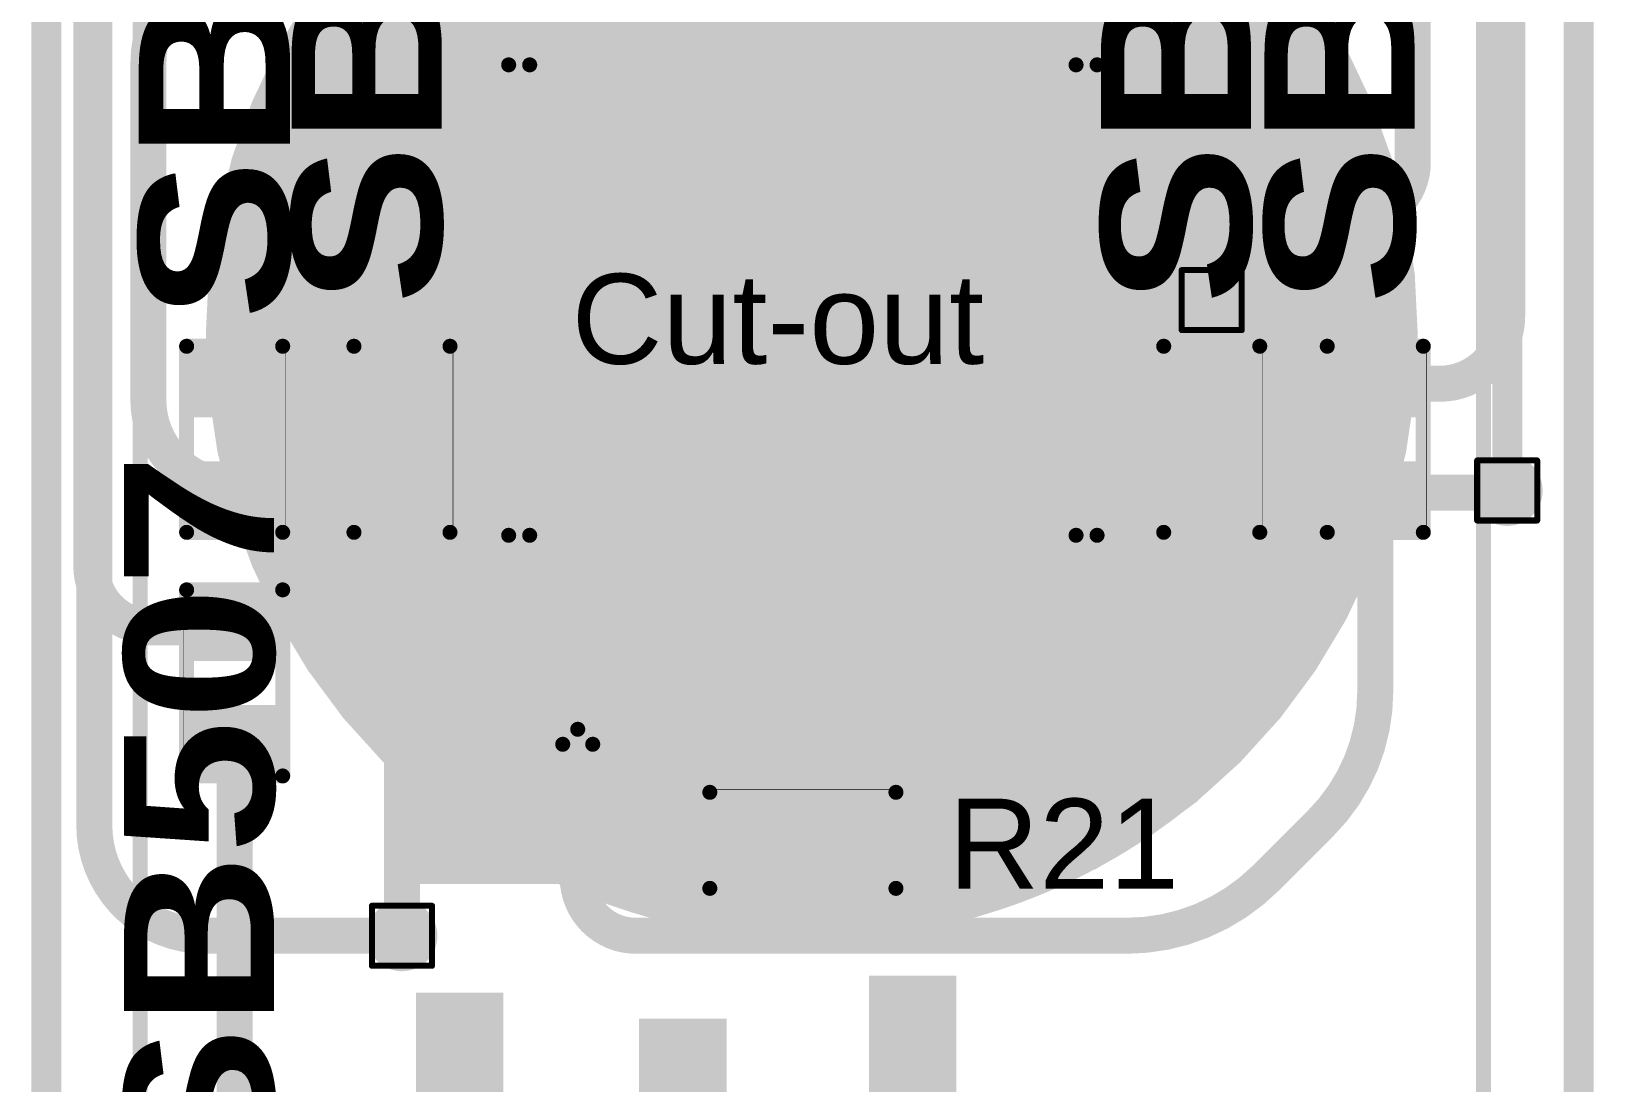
# Model space of a CAD drawing. Header units: inches. Extents: x -17 to 443, y -40 to 218.
# Drawn here: x 89.85 to 103.07, y -2.74 to 6.16 of the extents above; entities that cross this region are included whole.
import ezdxf

# ---------------------------------------------------------------- set-up
doc = ezdxf.new("R2010")
doc.units = ezdxf.units.IN
for name, color, linetype in [('Board Outline', 216, 'Continuous'), ('Bottom Layer', 5, 'Continuous'), ('Bottom Overlay', 54, 'Continuous'), ('Bottom Paste', 16, 'Continuous'), ('Bottom Solder', 6, 'Continuous'), ('Drill Drawing', 1, 'Continuous'), ('Fabrication', 76, 'Continuous'), ('Top Layer', 1, 'Continuous'), ('Top Overlay', 2, 'Continuous'), ('Top Paste', 8, 'Continuous'), ('Top Solder', 216, 'Continuous'), ('Via Holes', 16, 'Continuous')]:
    doc.layers.add(name, color=color, linetype=linetype)
doc.styles.add('Arial', font='', dxfattribs={"height": 0.2})
doc.styles.add('Arial Black_Bold', font='', dxfattribs={"height": 0.2})
doc.styles.get('Arial').set_extended_font_data('Arial')
doc.styles.get('Arial Black_Bold').set_extended_font_data('Arial Black', bold=True)

# ---------------------------------------------------------------- blocks, each defined once
blk = doc.blocks.new('S______B______0402_6')
at = {"layer": 'Top Layer'}
for points in [[(-0.6985, -0.3175), (-0.6985, 0.3174999999999999), (-0.2413000000000001, 0.3175), (-0.2412999999999999, -0.3174999999999999)], [(0.2413000000000001, -0.3175), (0.2412999999999999, 0.3174999999999999), (0.6985, 0.3175), (0.6985, -0.3174999999999999)]]:
    blk.add_hatch(color=1, dxfattribs=at).paths.add_polyline_path(points)
at = {"layer": 'Top Paste'}
for points in [[(-0.6985, -0.3175), (-0.6985, 0.3174999999999999), (-0.2413000000000001, 0.3175), (-0.2412999999999999, -0.3174999999999999)], [(0.2413000000000001, -0.3175), (0.2412999999999999, 0.3174999999999999), (0.6985, 0.3175), (0.6985, -0.3174999999999999)]]:
    blk.add_hatch(color=8, dxfattribs=at).paths.add_polyline_path(points)
at = {"layer": 'Top Solder'}
for points in [[(-0.75350116, -0.3725011600000001), (-0.75350116, 0.3725011599999999), (-0.18629884, 0.3725011600000001), (-0.1862988399999999, -0.3725011599999999)], [(0.18629884, -0.3725011600000001), (0.1862988399999999, 0.3725011599999999), (0.75350116, 0.3725011600000001), (0.75350116, -0.3725011599999999)]]:
    blk.add_hatch(color=216, dxfattribs=at).paths.add_polyline_path(points)
at = {"layer": 'Top Overlay'}
for points in [[(0.7874, 0.4064, 0.127, 0.127, 0), (-0.7874, 0.4064, 0.127, 0.127, 0)], [(-0.7874, -0.4064, 0.127, 0.127, 0), (-0.7874, 0.4064, 0.127, 0.127, 0)], [(0.7874, -0.4064, 0.127, 0.127, 0), (0.7874, 0.4064, 0.127, 0.127, 0)], [(0.7874, -0.4064, 0.127, 0.127, 0), (-0.7874, -0.4064, 0.127, 0.127, 0)], [(0.8128, -0.4318, 0.0032258, 0.0032258, 0), (-0.8128, -0.4318, 0.0032258, 0.0032258, 0)]]:
    blk.add_lwpolyline(points, format="xyseb", dxfattribs=at)
for points in [[(-0.8191499999999999, 0.4064, 0.0635, 0.0635, 1), (-0.7556499999999999, 0.4064, 0.0635, 0.0635, 1)], [(-0.8191499999999999, 0.4064, 0.0635, 0.0635, 1), (-0.7556499999999999, 0.4064, 0.0635, 0.0635, 1)], [(0.7556499999999999, 0.4064, 0.0635, 0.0635, 1), (0.8191499999999999, 0.4064, 0.0635, 0.0635, 1)], [(0.7556499999999999, 0.4064, 0.0635, 0.0635, 1), (0.8191499999999999, 0.4064, 0.0635, 0.0635, 1)], [(-0.8191499999999999, -0.4064, 0.0635, 0.0635, 1), (-0.7556499999999999, -0.4064, 0.0635, 0.0635, 1)], [(-0.8191499999999999, -0.4064, 0.0635, 0.0635, 1), (-0.7556499999999999, -0.4064, 0.0635, 0.0635, 1)], [(0.7556499999999999, -0.4064, 0.0635, 0.0635, 1), (0.8191499999999999, -0.4064, 0.0635, 0.0635, 1)], [(0.7556499999999999, -0.4064, 0.0635, 0.0635, 1), (0.8191499999999999, -0.4064, 0.0635, 0.0635, 1)], [(-0.81360518, -0.4318, 0.0016129, 0.0016129, 1), (-0.8119948199999999, -0.4318, 0.0016129, 0.0016129, 1)], [(0.8119948199999999, -0.4318, 0.0016129, 0.0016129, 1), (0.81360518, -0.4318, 0.0016129, 0.0016129, 1)]]:
    blk.add_lwpolyline(points, format="xyseb", close=True, dxfattribs=at)
blk = doc.blocks.new('SOIC_8_76')
at = {"layer": 'Top Layer'}
for points in [[(-1.92499996, 2.2049994), (-1.92499996, 1.6050006), (-3.474999399999999, 1.6050006), (-3.474999399999999, 2.2049994)], [(3.474999399999999, 2.2049994), (3.474999399999999, 1.6050006), (1.92499996, 1.6050006), (1.92499996, 2.2049994)], [(-1.92499996, 0.9349994), (-1.92499996, 0.3350006), (-3.474999399999999, 0.3350006), (-3.474999399999999, 0.9349994)], [(3.474999399999999, 0.9349994), (3.474999399999999, 0.3350006), (1.92499996, 0.3350006), (1.92499996, 0.9349994)], [(-1.92499996, -0.3350006), (-1.92499996, -0.9349994), (-3.474999399999999, -0.9349994), (-3.474999399999999, -0.3350006)], [(3.474999399999999, -0.3350006), (3.474999399999999, -0.9349994), (1.92499996, -0.9349994), (1.92499996, -0.3350006)], [(-1.92499996, -1.6050006), (-1.92499996, -2.2049994), (-3.474999399999999, -2.2049994), (-3.474999399999999, -1.6050006)], [(3.474999399999999, -1.6050006), (3.474999399999999, -2.2049994), (1.92499996, -2.2049994), (1.92499996, -1.6050006)]]:
    blk.add_hatch(color=1, dxfattribs=at).paths.add_polyline_path(points)
at = {"layer": 'Top Overlay'}
blk.add_hatch(color=2, dxfattribs=at).paths.add_polyline_path([(-1.8287111, 1.57479238), (-1.4985111, 1.57479238), (-1.4985111, 2.23519238), (-1.8287111, 2.23519238)])
at = {"layer": 'Top Paste'}
for points in [[(-1.92499996, 2.2049994), (-1.92499996, 1.6050006), (-3.474999399999999, 1.6050006), (-3.474999399999999, 2.2049994)], [(3.474999399999999, 2.2049994), (3.474999399999999, 1.6050006), (1.92499996, 1.6050006), (1.92499996, 2.2049994)], [(-1.92499996, 0.9349994), (-1.92499996, 0.3350006), (-3.474999399999999, 0.3350006), (-3.474999399999999, 0.9349994)], [(3.474999399999999, 0.9349994), (3.474999399999999, 0.3350006), (1.92499996, 0.3350006), (1.92499996, 0.9349994)], [(-1.92499996, -0.3350006), (-1.92499996, -0.9349994), (-3.474999399999999, -0.9349994), (-3.474999399999999, -0.3350006)], [(3.474999399999999, -0.3350006), (3.474999399999999, -0.9349994), (1.92499996, -0.9349994), (1.92499996, -0.3350006)], [(-1.92499996, -1.6050006), (-1.92499996, -2.2049994), (-3.474999399999999, -2.2049994), (-3.474999399999999, -1.6050006)], [(3.474999399999999, -1.6050006), (3.474999399999999, -2.2049994), (1.92499996, -2.2049994), (1.92499996, -1.6050006)]]:
    blk.add_hatch(color=8, dxfattribs=at).paths.add_polyline_path(points)
at = {"layer": 'Top Solder'}
for points in [[(-1.82339996, 2.3065994), (-1.82339996, 1.5034006), (-3.5765994, 1.5034006), (-3.5765994, 2.3065994)], [(3.5765994, 2.3065994), (3.5765994, 1.5034006), (1.82339996, 1.5034006), (1.82339996, 2.3065994)], [(-1.82339996, 1.0365994), (-1.82339996, 0.2334006000000001), (-3.5765994, 0.2334005999999999), (-3.5765994, 1.0365994)], [(3.5765994, 1.0365994), (3.5765994, 0.2334006000000001), (1.82339996, 0.2334005999999999), (1.82339996, 1.0365994)], [(-1.82339996, -0.2334005999999999), (-1.82339996, -1.0365994), (-3.5765994, -1.0365994), (-3.5765994, -0.2334006000000001)], [(3.5765994, -0.2334005999999999), (3.5765994, -1.0365994), (1.82339996, -1.0365994), (1.82339996, -0.2334006000000001)], [(-1.82339996, -1.5034006), (-1.82339996, -2.3065994), (-3.5765994, -2.3065994), (-3.5765994, -1.5034006)], [(3.5765994, -1.5034006), (3.5765994, -2.3065994), (1.82339996, -2.3065994), (1.82339996, -1.5034006)]]:
    blk.add_hatch(color=216, dxfattribs=at).paths.add_polyline_path(points)
at = {"layer": 'Top Overlay'}
for points in [[(-1.990598, 2.4892, 0.127, 0.127, 0), (1.990598, 2.4892, 0.127, 0.127, 0)], [(-1.990598, 2.4892, 0.127, 0.127, 0), (-1.990598, 2.3114, 0.127, 0.127, 0)], [(1.990598, 2.4892, 0.127, 0.127, 0), (1.990598, 2.3114, 0.127, 0.127, 0)], [(-3.759199999999999, 2.03199746, 0.127, 0.127, 0), (-3.759199999999999, 1.778, 0.127, 0.127, 0)], [(-3.759199999999999, 2.03199746, 0.127, 0.127, 0), (-3.6322, 1.905, 0.127, 0.127, 0)], [(-3.6322, 1.905, 0.127, 0.127, 0), (-3.759199999999999, 1.778, 0.127, 0.127, 0)], [(-1.990598, -2.3114, 0.127, 0.127, 0), (-1.990598, -2.4892, 0.127, 0.127, 0)], [(1.990598, -2.3114, 0.127, 0.127, 0), (1.990598, -2.4892, 0.127, 0.127, 0)], [(-1.990598, -2.4892, 0.127, 0.127, 0), (1.990598, -2.4892, 0.127, 0.127, 0)]]:
    blk.add_lwpolyline(points, format="xyseb", dxfattribs=at)
for points in [[(-2.022348, 2.4892, 0.0635, 0.0635, 1), (-1.958848, 2.4892, 0.0635, 0.0635, 1)], [(-2.022348, 2.4892, 0.0635, 0.0635, 1), (-1.958848, 2.4892, 0.0635, 0.0635, 1)], [(1.958848, 2.4892, 0.0635, 0.0635, 1), (2.022348, 2.4892, 0.0635, 0.0635, 1)], [(1.958848, 2.4892, 0.0635, 0.0635, 1), (2.022348, 2.4892, 0.0635, 0.0635, 1)], [(-2.022348, 2.3114, 0.0635, 0.0635, 1), (-1.958848, 2.3114, 0.0635, 0.0635, 1)], [(1.958848, 2.3114, 0.0635, 0.0635, 1), (2.022348, 2.3114, 0.0635, 0.0635, 1)], [(-3.79095, 2.03199746, 0.0635, 0.0635, 1), (-3.72745, 2.03199746, 0.0635, 0.0635, 1)], [(-3.79095, 2.03199746, 0.0635, 0.0635, 1), (-3.72745, 2.03199746, 0.0635, 0.0635, 1)], [(-3.663949999999999, 1.905, 0.0635, 0.0635, 1), (-3.600449999999999, 1.905, 0.0635, 0.0635, 1)], [(-3.663949999999999, 1.905, 0.0635, 0.0635, 1), (-3.600449999999999, 1.905, 0.0635, 0.0635, 1)], [(-3.79095, 1.778, 0.0635, 0.0635, 1), (-3.72745, 1.778, 0.0635, 0.0635, 1)], [(-3.79095, 1.778, 0.0635, 0.0635, 1), (-3.72745, 1.778, 0.0635, 0.0635, 1)], [(-2.022348, -2.3114, 0.0635, 0.0635, 1), (-1.958848, -2.3114, 0.0635, 0.0635, 1)], [(1.958848, -2.3114, 0.0635, 0.0635, 1), (2.022348, -2.3114, 0.0635, 0.0635, 1)], [(-2.022348, -2.4892, 0.0635, 0.0635, 1), (-1.958848, -2.4892, 0.0635, 0.0635, 1)], [(-2.022348, -2.4892, 0.0635, 0.0635, 1), (-1.958848, -2.4892, 0.0635, 0.0635, 1)], [(1.958848, -2.4892, 0.0635, 0.0635, 1), (2.022348, -2.4892, 0.0635, 0.0635, 1)], [(1.958848, -2.4892, 0.0635, 0.0635, 1), (2.022348, -2.4892, 0.0635, 0.0635, 1)]]:
    blk.add_lwpolyline(points, format="xyseb", close=True, dxfattribs=at)
blk = doc.blocks.new('S______B______0402_110')
at = {"layer": 'Top Layer'}
for points in [[(-0.6985, -0.3175), (-0.6985, 0.3175), (-0.2412999999999999, 0.3175), (-0.2413, -0.3175)], [(0.2412999999999999, -0.3175), (0.2413, 0.3175), (0.6985, 0.3175), (0.6985, -0.3175)]]:
    blk.add_hatch(color=1, dxfattribs=at).paths.add_polyline_path(points)
at = {"layer": 'Top Paste'}
for points in [[(-0.6985, -0.3175), (-0.6985, 0.3175), (-0.2412999999999999, 0.3175), (-0.2413, -0.3175)], [(0.2412999999999999, -0.3175), (0.2413, 0.3175), (0.6985, 0.3175), (0.6985, -0.3175)]]:
    blk.add_hatch(color=8, dxfattribs=at).paths.add_polyline_path(points)
at = {"layer": 'Top Solder'}
for points in [[(-0.75350116, -0.37250116), (-0.75350116, 0.37250116), (-0.1862988399999999, 0.37250116), (-0.18629884, -0.37250116)], [(0.1862988399999999, -0.37250116), (0.18629884, 0.37250116), (0.75350116, 0.37250116), (0.75350116, -0.37250116)]]:
    blk.add_hatch(color=216, dxfattribs=at).paths.add_polyline_path(points)
at = {"layer": 'Top Overlay'}
for points in [[(-0.7874, 0.4064, 0.127, 0.127, 0), (0.7874, 0.4064, 0.127, 0.127, 0)], [(-0.7874, 0.4064, 0.127, 0.127, 0), (-0.7874, -0.4064, 0.127, 0.127, 0)], [(0.7874, 0.4064, 0.127, 0.127, 0), (0.7874, -0.4064, 0.127, 0.127, 0)], [(-0.7874, -0.4064, 0.127, 0.127, 0), (0.7874, -0.4064, 0.127, 0.127, 0)], [(-0.8128, -0.4318, 0.0032258, 0.0032258, 0), (0.8128, -0.4318, 0.0032258, 0.0032258, 0)]]:
    blk.add_lwpolyline(points, format="xyseb", dxfattribs=at)
for points in [[(-0.8191499999999999, 0.4064, 0.0635, 0.0635, 1), (-0.7556499999999999, 0.4064, 0.0635, 0.0635, 1)], [(-0.8191499999999999, 0.4064, 0.0635, 0.0635, 1), (-0.7556499999999999, 0.4064, 0.0635, 0.0635, 1)], [(0.7556499999999999, 0.4064, 0.0635, 0.0635, 1), (0.8191499999999999, 0.4064, 0.0635, 0.0635, 1)], [(0.7556499999999999, 0.4064, 0.0635, 0.0635, 1), (0.8191499999999999, 0.4064, 0.0635, 0.0635, 1)], [(-0.8191499999999999, -0.4064, 0.0635, 0.0635, 1), (-0.7556499999999999, -0.4064, 0.0635, 0.0635, 1)], [(-0.8191499999999999, -0.4064, 0.0635, 0.0635, 1), (-0.7556499999999999, -0.4064, 0.0635, 0.0635, 1)], [(0.7556499999999999, -0.4064, 0.0635, 0.0635, 1), (0.8191499999999999, -0.4064, 0.0635, 0.0635, 1)], [(0.7556499999999999, -0.4064, 0.0635, 0.0635, 1), (0.8191499999999999, -0.4064, 0.0635, 0.0635, 1)], [(-0.81360518, -0.4318, 0.0016129, 0.0016129, 1), (-0.8119948199999999, -0.4318, 0.0016129, 0.0016129, 1)], [(0.8119948199999999, -0.4318, 0.0016129, 0.0016129, 1), (0.81360518, -0.4318, 0.0016129, 0.0016129, 1)]]:
    blk.add_lwpolyline(points, format="xyseb", close=True, dxfattribs=at)
blk = doc.blocks.new('S______B______0402_111')
at = {"layer": 'Top Layer'}
for points in [[(-0.6985, -0.3175), (-0.6985, 0.3175), (-0.2412999999999999, 0.3175), (-0.2413, -0.3175)], [(0.2412999999999999, -0.3175), (0.2413, 0.3175), (0.6985, 0.3175), (0.6985, -0.3175)]]:
    blk.add_hatch(color=1, dxfattribs=at).paths.add_polyline_path(points)
at = {"layer": 'Top Paste'}
for points in [[(-0.6985, -0.3175), (-0.6985, 0.3175), (-0.2412999999999999, 0.3175), (-0.2413, -0.3175)], [(0.2412999999999999, -0.3175), (0.2413, 0.3175), (0.6985, 0.3175), (0.6985, -0.3175)]]:
    blk.add_hatch(color=8, dxfattribs=at).paths.add_polyline_path(points)
at = {"layer": 'Top Solder'}
for points in [[(-0.75350116, -0.37250116), (-0.75350116, 0.37250116), (-0.1862988399999999, 0.37250116), (-0.18629884, -0.37250116)], [(0.1862988399999999, -0.37250116), (0.18629884, 0.37250116), (0.75350116, 0.37250116), (0.75350116, -0.37250116)]]:
    blk.add_hatch(color=216, dxfattribs=at).paths.add_polyline_path(points)
at = {"layer": 'Top Overlay'}
for points in [[(-0.7874, 0.4064, 0.127, 0.127, 0), (0.7874, 0.4064, 0.127, 0.127, 0)], [(-0.7874, 0.4064, 0.127, 0.127, 0), (-0.7874, -0.4064, 0.127, 0.127, 0)], [(0.7874, 0.4064, 0.127, 0.127, 0), (0.7874, -0.4064, 0.127, 0.127, 0)], [(-0.7874, -0.4064, 0.127, 0.127, 0), (0.7874, -0.4064, 0.127, 0.127, 0)], [(-0.8128, -0.4318, 0.0032258, 0.0032258, 0), (0.8128, -0.4318, 0.0032258, 0.0032258, 0)]]:
    blk.add_lwpolyline(points, format="xyseb", dxfattribs=at)
for points in [[(-0.8191499999999999, 0.4064, 0.0635, 0.0635, 1), (-0.7556499999999999, 0.4064, 0.0635, 0.0635, 1)], [(-0.8191499999999999, 0.4064, 0.0635, 0.0635, 1), (-0.7556499999999999, 0.4064, 0.0635, 0.0635, 1)], [(0.7556499999999999, 0.4064, 0.0635, 0.0635, 1), (0.8191499999999999, 0.4064, 0.0635, 0.0635, 1)], [(0.7556499999999999, 0.4064, 0.0635, 0.0635, 1), (0.8191499999999999, 0.4064, 0.0635, 0.0635, 1)], [(-0.8191499999999999, -0.4064, 0.0635, 0.0635, 1), (-0.7556499999999999, -0.4064, 0.0635, 0.0635, 1)], [(-0.8191499999999999, -0.4064, 0.0635, 0.0635, 1), (-0.7556499999999999, -0.4064, 0.0635, 0.0635, 1)], [(0.7556499999999999, -0.4064, 0.0635, 0.0635, 1), (0.8191499999999999, -0.4064, 0.0635, 0.0635, 1)], [(0.7556499999999999, -0.4064, 0.0635, 0.0635, 1), (0.8191499999999999, -0.4064, 0.0635, 0.0635, 1)], [(-0.81360518, -0.4318, 0.0016129, 0.0016129, 1), (-0.8119948199999999, -0.4318, 0.0016129, 0.0016129, 1)], [(0.8119948199999999, -0.4318, 0.0016129, 0.0016129, 1), (0.81360518, -0.4318, 0.0016129, 0.0016129, 1)]]:
    blk.add_lwpolyline(points, format="xyseb", close=True, dxfattribs=at)
blk = doc.blocks.new('S______B______0402_114')
at = {"layer": 'Top Layer'}
for points in [[(-0.6985, -0.3175), (-0.6985, 0.3175), (-0.2412999999999999, 0.3175), (-0.2413, -0.3175)], [(0.2412999999999999, -0.3175), (0.2413, 0.3175), (0.6985, 0.3175), (0.6985, -0.3175)]]:
    blk.add_hatch(color=1, dxfattribs=at).paths.add_polyline_path(points)
at = {"layer": 'Top Paste'}
for points in [[(-0.6985, -0.3175), (-0.6985, 0.3175), (-0.2412999999999999, 0.3175), (-0.2413, -0.3175)], [(0.2412999999999999, -0.3175), (0.2413, 0.3175), (0.6985, 0.3175), (0.6985, -0.3175)]]:
    blk.add_hatch(color=8, dxfattribs=at).paths.add_polyline_path(points)
at = {"layer": 'Top Solder'}
for points in [[(-0.75350116, -0.37250116), (-0.75350116, 0.37250116), (-0.1862988399999999, 0.37250116), (-0.18629884, -0.37250116)], [(0.1862988399999999, -0.37250116), (0.18629884, 0.37250116), (0.75350116, 0.37250116), (0.75350116, -0.37250116)]]:
    blk.add_hatch(color=216, dxfattribs=at).paths.add_polyline_path(points)
at = {"layer": 'Top Overlay'}
for points in [[(-0.7874, 0.4064, 0.127, 0.127, 0), (0.7874, 0.4064, 0.127, 0.127, 0)], [(-0.7874, 0.4064, 0.127, 0.127, 0), (-0.7874, -0.4064, 0.127, 0.127, 0)], [(0.7874, 0.4064, 0.127, 0.127, 0), (0.7874, -0.4064, 0.127, 0.127, 0)], [(-0.7874, -0.4064, 0.127, 0.127, 0), (0.7874, -0.4064, 0.127, 0.127, 0)], [(-0.8128, -0.4318, 0.0032258, 0.0032258, 0), (0.8128, -0.4318, 0.0032258, 0.0032258, 0)]]:
    blk.add_lwpolyline(points, format="xyseb", dxfattribs=at)
for points in [[(-0.8191499999999999, 0.4064, 0.0635, 0.0635, 1), (-0.7556499999999999, 0.4064, 0.0635, 0.0635, 1)], [(-0.8191499999999999, 0.4064, 0.0635, 0.0635, 1), (-0.7556499999999999, 0.4064, 0.0635, 0.0635, 1)], [(0.7556499999999999, 0.4064, 0.0635, 0.0635, 1), (0.8191499999999999, 0.4064, 0.0635, 0.0635, 1)], [(0.7556499999999999, 0.4064, 0.0635, 0.0635, 1), (0.8191499999999999, 0.4064, 0.0635, 0.0635, 1)], [(-0.8191499999999999, -0.4064, 0.0635, 0.0635, 1), (-0.7556499999999999, -0.4064, 0.0635, 0.0635, 1)], [(-0.8191499999999999, -0.4064, 0.0635, 0.0635, 1), (-0.7556499999999999, -0.4064, 0.0635, 0.0635, 1)], [(0.7556499999999999, -0.4064, 0.0635, 0.0635, 1), (0.8191499999999999, -0.4064, 0.0635, 0.0635, 1)], [(0.7556499999999999, -0.4064, 0.0635, 0.0635, 1), (0.8191499999999999, -0.4064, 0.0635, 0.0635, 1)], [(-0.81360518, -0.4318, 0.0016129, 0.0016129, 1), (-0.8119948199999999, -0.4318, 0.0016129, 0.0016129, 1)], [(0.8119948199999999, -0.4318, 0.0016129, 0.0016129, 1), (0.81360518, -0.4318, 0.0016129, 0.0016129, 1)]]:
    blk.add_lwpolyline(points, format="xyseb", close=True, dxfattribs=at)
blk = doc.blocks.new('S______B______0402_115')
at = {"layer": 'Top Layer'}
for points in [[(-0.6985, -0.3175), (-0.6985, 0.3175), (-0.2412999999999999, 0.3175), (-0.2413, -0.3175)], [(0.2412999999999999, -0.3175), (0.2413, 0.3175), (0.6985, 0.3175), (0.6985, -0.3175)]]:
    blk.add_hatch(color=1, dxfattribs=at).paths.add_polyline_path(points)
at = {"layer": 'Top Paste'}
for points in [[(-0.6985, -0.3175), (-0.6985, 0.3175), (-0.2412999999999999, 0.3175), (-0.2413, -0.3175)], [(0.2412999999999999, -0.3175), (0.2413, 0.3175), (0.6985, 0.3175), (0.6985, -0.3175)]]:
    blk.add_hatch(color=8, dxfattribs=at).paths.add_polyline_path(points)
at = {"layer": 'Top Solder'}
for points in [[(-0.75350116, -0.37250116), (-0.75350116, 0.37250116), (-0.1862988399999999, 0.37250116), (-0.18629884, -0.37250116)], [(0.1862988399999999, -0.37250116), (0.18629884, 0.37250116), (0.75350116, 0.37250116), (0.75350116, -0.37250116)]]:
    blk.add_hatch(color=216, dxfattribs=at).paths.add_polyline_path(points)
at = {"layer": 'Top Overlay'}
for points in [[(-0.7874, 0.4064, 0.127, 0.127, 0), (0.7874, 0.4064, 0.127, 0.127, 0)], [(-0.7874, 0.4064, 0.127, 0.127, 0), (-0.7874, -0.4064, 0.127, 0.127, 0)], [(0.7874, 0.4064, 0.127, 0.127, 0), (0.7874, -0.4064, 0.127, 0.127, 0)], [(-0.7874, -0.4064, 0.127, 0.127, 0), (0.7874, -0.4064, 0.127, 0.127, 0)], [(-0.8128, -0.4318, 0.0032258, 0.0032258, 0), (0.8128, -0.4318, 0.0032258, 0.0032258, 0)]]:
    blk.add_lwpolyline(points, format="xyseb", dxfattribs=at)
for points in [[(-0.8191499999999999, 0.4064, 0.0635, 0.0635, 1), (-0.7556499999999999, 0.4064, 0.0635, 0.0635, 1)], [(-0.8191499999999999, 0.4064, 0.0635, 0.0635, 1), (-0.7556499999999999, 0.4064, 0.0635, 0.0635, 1)], [(0.7556499999999999, 0.4064, 0.0635, 0.0635, 1), (0.8191499999999999, 0.4064, 0.0635, 0.0635, 1)], [(0.7556499999999999, 0.4064, 0.0635, 0.0635, 1), (0.8191499999999999, 0.4064, 0.0635, 0.0635, 1)], [(-0.8191499999999999, -0.4064, 0.0635, 0.0635, 1), (-0.7556499999999999, -0.4064, 0.0635, 0.0635, 1)], [(-0.8191499999999999, -0.4064, 0.0635, 0.0635, 1), (-0.7556499999999999, -0.4064, 0.0635, 0.0635, 1)], [(0.7556499999999999, -0.4064, 0.0635, 0.0635, 1), (0.8191499999999999, -0.4064, 0.0635, 0.0635, 1)], [(0.7556499999999999, -0.4064, 0.0635, 0.0635, 1), (0.8191499999999999, -0.4064, 0.0635, 0.0635, 1)], [(-0.81360518, -0.4318, 0.0016129, 0.0016129, 1), (-0.8119948199999999, -0.4318, 0.0016129, 0.0016129, 1)], [(0.8119948199999999, -0.4318, 0.0016129, 0.0016129, 1), (0.81360518, -0.4318, 0.0016129, 0.0016129, 1)]]:
    blk.add_lwpolyline(points, format="xyseb", close=True, dxfattribs=at)
at = {"layer": 'Top Overlay', "style": 'Arial Black_Bold'}
blk.add_text('SB501', height=1.27, dxfattribs=at).set_placement((1.01176074, -0.45847254))
blk = doc.blocks.new('R___0402_175')
at = {"layer": 'Top Layer'}
for points in [[(-0.6985, -0.3175), (-0.6985, 0.3175), (-0.2412999999999999, 0.3175), (-0.2413, -0.3175)], [(0.24130254, -0.3175), (0.24130254, 0.3175), (0.6985025399999999, 0.3175), (0.6985025399999999, -0.3175)]]:
    blk.add_hatch(color=1, dxfattribs=at).paths.add_polyline_path(points)
at = {"layer": 'Top Paste'}
for points in [[(-0.6985, -0.3175), (-0.6985, 0.3175), (-0.2412999999999999, 0.3175), (-0.2413, -0.3175)], [(0.24130254, -0.3175), (0.24130254, 0.3175), (0.6985025399999999, 0.3175), (0.6985025399999999, -0.3175)]]:
    blk.add_hatch(color=8, dxfattribs=at).paths.add_polyline_path(points)
at = {"layer": 'Top Solder'}
for points in [[(-0.75350116, -0.37250116), (-0.75350116, 0.37250116), (-0.1862988399999999, 0.37250116), (-0.18629884, -0.37250116)], [(0.18630138, -0.37250116), (0.18630138, 0.37250116), (0.7535037, 0.37250116), (0.7535037, -0.37250116)]]:
    blk.add_hatch(color=216, dxfattribs=at).paths.add_polyline_path(points)
at = {"layer": 'Top Overlay'}
for points in [[(-0.7874, 0.4064, 0.127, 0.127, 0), (-0.7874, -0.4064, 0.127, 0.127, 0)], [(0.7874, 0.4064, 0.127, 0.127, 0), (-0.7874, 0.4064, 0.127, 0.127, 0)], [(0.7874, 0.4064, 0.127, 0.127, 0), (0.7874, -0.4064, 0.127, 0.127, 0)], [(0.7874, -0.4064, 0.127, 0.127, 0), (-0.7874, -0.4064, 0.127, 0.127, 0)], [(0.8128, -0.4318, 0.0032258, 0.0032258, 0), (-0.8127974599999999, -0.4318, 0.0032258, 0.0032258, 0)]]:
    blk.add_lwpolyline(points, format="xyseb", dxfattribs=at)
for points in [[(-0.8191499999999999, 0.4064, 0.0635, 0.0635, 1), (-0.7556499999999999, 0.4064, 0.0635, 0.0635, 1)], [(-0.8191499999999999, 0.4064, 0.0635, 0.0635, 1), (-0.7556499999999999, 0.4064, 0.0635, 0.0635, 1)], [(0.7556499999999999, 0.4064, 0.0635, 0.0635, 1), (0.8191499999999999, 0.4064, 0.0635, 0.0635, 1)], [(0.7556499999999999, 0.4064, 0.0635, 0.0635, 1), (0.8191499999999999, 0.4064, 0.0635, 0.0635, 1)], [(-0.8191499999999999, -0.4064, 0.0635, 0.0635, 1), (-0.7556499999999999, -0.4064, 0.0635, 0.0635, 1)], [(-0.8191499999999999, -0.4064, 0.0635, 0.0635, 1), (-0.7556499999999999, -0.4064, 0.0635, 0.0635, 1)], [(0.7556499999999999, -0.4064, 0.0635, 0.0635, 1), (0.8191499999999999, -0.4064, 0.0635, 0.0635, 1)], [(0.7556499999999999, -0.4064, 0.0635, 0.0635, 1), (0.8191499999999999, -0.4064, 0.0635, 0.0635, 1)], [(-0.8136026399999999, -0.4318, 0.0016129, 0.0016129, 1), (-0.81199228, -0.4318, 0.0016129, 0.0016129, 1)], [(0.8119948199999999, -0.4318, 0.0016129, 0.0016129, 1), (0.81360518, -0.4318, 0.0016129, 0.0016129, 1)]]:
    blk.add_lwpolyline(points, format="xyseb", close=True, dxfattribs=at)
blk = doc.blocks.new('EMG_ELECTRODE_4_____B_211')
at = {"layer": 'Bottom Layer'}
h = blk.add_hatch(color=5, dxfattribs=at)
edge = h.paths.add_edge_path()
edge.add_arc((0, 0), 5.00000016, 0, 360)
at = {"layer": 'Bottom Paste'}
h = blk.add_hatch(color=16, dxfattribs=at)
edge = h.paths.add_edge_path()
edge.add_arc((0, 0), 5.00000016, 0, 360)
at = {"layer": 'Bottom Solder'}
h = blk.add_hatch(color=6, dxfattribs=at)
edge = h.paths.add_edge_path()
edge.add_arc((0, 0), 5.10160016, 0, 360)
at = {"layer": 'Bottom Overlay'}
for points in [[(-5.68329826, -21.00415662, 0.127, 0.127, 0), (-5.683290639999999, 20.95281306, 0.127, 0.127, 0)], [(5.68317126, -21.00415662, 0.127, 0.127, 0), (5.68317888, 20.95289688, 0.127, 0.127, 0)]]:
    blk.add_lwpolyline(points, format="xyseb", dxfattribs=at)

msp = doc.modelspace()

# ---------------------------------------------------------------- hatches: boundary and pattern name
at = {"layer": 'Bottom Layer'}
h = msp.add_hatch(color=5, dxfattribs=at)
edge = h.paths.add_edge_path()
edge.add_arc((99.83417422, 3.88750302), 0.2999994, 0, 360)
h = msp.add_hatch(color=5, dxfattribs=at)
edge = h.paths.add_edge_path()
edge.add_arc((102.33400666, 2.27617274), 0.2999994, 0, 360)
h = msp.add_hatch(color=5, dxfattribs=at)
edge = h.paths.add_edge_path()
edge.add_arc((92.98271471999999, -1.4922119), 0.2999994, 0, 360)
at = {"layer": 'Top Layer'}
h = msp.add_hatch(color=1, dxfattribs=at)
edge = h.paths.add_edge_path()
edge.add_arc((99.83417422, 3.88750302), 0.2999994, 0, 360)
h = msp.add_hatch(color=1, dxfattribs=at)
edge = h.paths.add_edge_path()
edge.add_arc((102.33400666, 2.27617274), 0.2999994, 0, 360)
for points in [[(96.06306923999999, 1.96250052), (95.43972276, 1.96250052), (95.43972276, 0.41250108), (96.06306923999999, 0.41250108)], [(96.68636745999999, 0.41249854), (97.30971394, 0.41249854), (97.30971394, 1.96249798), (96.68636745999999, 1.96249798)]]:
    msp.add_hatch(color=1, dxfattribs=at).paths.add_polyline_path(points)
h = msp.add_hatch(color=1, dxfattribs=at)
edge = h.paths.add_edge_path()
edge.add_arc((92.98271471999999, -1.4922119), 0.2999994, 0, 360)
at = {"layer": 'Via Holes'}
h = msp.add_hatch(color=7, dxfattribs=at)
edge = h.paths.add_edge_path()
edge.add_arc((99.83417422, 3.88750302), 0.1499997, 0, 360)
h = msp.add_hatch(color=7, dxfattribs=at)
edge = h.paths.add_edge_path()
edge.add_arc((102.33400666, 2.27617274), 0.1499997, 0, 360)
h = msp.add_hatch(color=7, dxfattribs=at)
edge = h.paths.add_edge_path()
edge.add_arc((92.98271471999999, -1.4922119), 0.1499997, 0, 360)

# ---------------------------------------------------------------- linework, layer by layer
at = {"layer": 'Board Outline'}
for points in [[(89.97288838, -17.37729316, 0.127, 0.127, 0), (89.9732008, 24.50403532, 0.127, 0.127, 0)], [(102.93937502, 24.50407596, 0.127, 0.127, 0), (102.9394436, -17.37729316, 0.127, 0.127, 0)]]:
    msp.add_lwpolyline(points, format="xyseb", dxfattribs=at)
at = {"layer": 'Bottom Layer'}
for points in [[(102.33400666, 2.27617274, 0.254, 0.254, 0), (102.33400666, 7.61056898, 0.254, 0.254, 0)], [(90.37943316, 3.32505812, 0.3048, 0.3048, 0), (90.37944078, 7.47141254, 0.3048, 0.3048, 0)], [(90.37943316, -0.55728108, 0.3048, 0.3048, 0), (90.37943316, 3.32505812, 0.3048, 0.3048, 0)], [(91.31436398, -1.4922119, 0.3048, 0.3048, -0.4142135623730951), (90.37943316, -0.55728108, 0.3048, 0.3048, 0)], [(91.31436398, -1.4922119, 0.3048, 0.3048, 0), (92.98271471999999, -1.4922119, 0.3048, 0.3048, 0)]]:
    msp.add_lwpolyline(points, format="xyseb", dxfattribs=at)
for points in [[(90.30323315999999, 3.32505812, 0.1524, 0.1524, 1), (90.45563315999999, 3.32505812, 0.1524, 0.1524, 1)], [(90.30323315999999, 3.32505812, 0.1524, 0.1524, 1), (90.45563315999999, 3.32505812, 0.1524, 0.1524, 1)], [(102.27050666, 2.27617274, 0.127, 0.127, 1), (102.39750666, 2.27617274, 0.127, 0.127, 1)], [(90.30323315999999, -0.55728108, 0.1524, 0.1524, 1), (90.45563315999999, -0.55728108, 0.1524, 0.1524, 1)], [(90.30323315999999, -0.55728108, 0.1524, 0.1524, 1), (90.45563315999999, -0.55728108, 0.1524, 0.1524, 1)], [(91.23816398, -1.4922119, 0.1524, 0.1524, 1), (91.39056398, -1.4922119, 0.1524, 0.1524, 1)], [(91.23816398, -1.4922119, 0.1524, 0.1524, 1), (91.39056398, -1.4922119, 0.1524, 0.1524, 1)], [(92.90651471999999, -1.4922119, 0.1524, 0.1524, 1), (93.05891472, -1.4922119, 0.1524, 0.1524, 1)]]:
    msp.add_lwpolyline(points, format="xyseb", close=True, dxfattribs=at)
at = {"layer": 'Drill Drawing'}
for points in [[(99.58017421999999, 4.14150302, 0.0508, 0.0508, 0), (100.08817422, 4.14150302, 0.0508, 0.0508, 0)], [(99.58017421999999, 3.63350302, 0.0508, 0.0508, 0), (99.58017421999999, 4.14150302, 0.0508, 0.0508, 0)], [(100.08817422, 3.63350302, 0.0508, 0.0508, 0), (100.08817422, 4.14150302, 0.0508, 0.0508, 0)], [(99.58017421999999, 3.63350302, 0.0508, 0.0508, 0), (100.08817422, 3.63350302, 0.0508, 0.0508, 0)], [(102.08000666, 2.53017274, 0.0508, 0.0508, 0), (102.58800666, 2.53017274, 0.0508, 0.0508, 0)], [(102.08000666, 2.02217274, 0.0508, 0.0508, 0), (102.08000666, 2.53017274, 0.0508, 0.0508, 0)], [(102.58800666, 2.02217274, 0.0508, 0.0508, 0), (102.58800666, 2.53017274, 0.0508, 0.0508, 0)], [(102.08000666, 2.02217274, 0.0508, 0.0508, 0), (102.58800666, 2.02217274, 0.0508, 0.0508, 0)], [(92.72871471999999, -1.2382119, 0.0508, 0.0508, 0), (93.23671472, -1.2382119, 0.0508, 0.0508, 0)], [(92.72871471999999, -1.7462119, 0.0508, 0.0508, 0), (92.72871471999999, -1.2382119, 0.0508, 0.0508, 0)], [(93.23671472, -1.7462119, 0.0508, 0.0508, 0), (93.23671472, -1.2382119, 0.0508, 0.0508, 0)], [(92.72871471999999, -1.7462119, 0.0508, 0.0508, 0), (93.23671472, -1.7462119, 0.0508, 0.0508, 0)]]:
    msp.add_lwpolyline(points, format="xyseb", dxfattribs=at)
for points in [[(99.56747422, 4.14150302, 0.0254, 0.0254, 1), (99.59287422, 4.14150302, 0.0254, 0.0254, 1)], [(99.56747422, 4.14150302, 0.0254, 0.0254, 1), (99.59287422, 4.14150302, 0.0254, 0.0254, 1)], [(100.07547422, 4.14150302, 0.0254, 0.0254, 1), (100.10087422, 4.14150302, 0.0254, 0.0254, 1)], [(100.07547422, 4.14150302, 0.0254, 0.0254, 1), (100.10087422, 4.14150302, 0.0254, 0.0254, 1)], [(99.56747422, 3.63350302, 0.0254, 0.0254, 1), (99.59287422, 3.63350302, 0.0254, 0.0254, 1)], [(99.56747422, 3.63350302, 0.0254, 0.0254, 1), (99.59287422, 3.63350302, 0.0254, 0.0254, 1)], [(100.07547422, 3.63350302, 0.0254, 0.0254, 1), (100.10087422, 3.63350302, 0.0254, 0.0254, 1)], [(100.07547422, 3.63350302, 0.0254, 0.0254, 1), (100.10087422, 3.63350302, 0.0254, 0.0254, 1)], [(102.06730666, 2.53017274, 0.0254, 0.0254, 1), (102.09270666, 2.53017274, 0.0254, 0.0254, 1)], [(102.06730666, 2.53017274, 0.0254, 0.0254, 1), (102.09270666, 2.53017274, 0.0254, 0.0254, 1)], [(102.57530666, 2.53017274, 0.0254, 0.0254, 1), (102.60070666, 2.53017274, 0.0254, 0.0254, 1)], [(102.57530666, 2.53017274, 0.0254, 0.0254, 1), (102.60070666, 2.53017274, 0.0254, 0.0254, 1)], [(102.06730666, 2.02217274, 0.0254, 0.0254, 1), (102.09270666, 2.02217274, 0.0254, 0.0254, 1)], [(102.06730666, 2.02217274, 0.0254, 0.0254, 1), (102.09270666, 2.02217274, 0.0254, 0.0254, 1)], [(102.57530666, 2.02217274, 0.0254, 0.0254, 1), (102.60070666, 2.02217274, 0.0254, 0.0254, 1)], [(102.57530666, 2.02217274, 0.0254, 0.0254, 1), (102.60070666, 2.02217274, 0.0254, 0.0254, 1)], [(92.71601471999999, -1.2382119, 0.0254, 0.0254, 1), (92.74141472, -1.2382119, 0.0254, 0.0254, 1)], [(92.71601471999999, -1.2382119, 0.0254, 0.0254, 1), (92.74141472, -1.2382119, 0.0254, 0.0254, 1)], [(93.22401472, -1.2382119, 0.0254, 0.0254, 1), (93.24941471999999, -1.2382119, 0.0254, 0.0254, 1)], [(93.22401472, -1.2382119, 0.0254, 0.0254, 1), (93.24941471999999, -1.2382119, 0.0254, 0.0254, 1)], [(92.71601471999999, -1.7462119, 0.0254, 0.0254, 1), (92.74141472, -1.7462119, 0.0254, 0.0254, 1)], [(92.71601471999999, -1.7462119, 0.0254, 0.0254, 1), (92.74141472, -1.7462119, 0.0254, 0.0254, 1)], [(93.22401472, -1.7462119, 0.0254, 0.0254, 1), (93.24941471999999, -1.7462119, 0.0254, 0.0254, 1)], [(93.22401472, -1.7462119, 0.0254, 0.0254, 1), (93.24941471999999, -1.7462119, 0.0254, 0.0254, 1)]]:
    msp.add_lwpolyline(points, format="xyseb", close=True, dxfattribs=at)
at = {"layer": 'Fabrication'}
for points in [[(89.97288838, -17.37729316, 0.254, 0.254, 0), (89.9732008, 24.50404802, 0.254, 0.254, 0)], [(102.93937502, 24.50408866, 0.254, 0.254, 0), (102.9394436, -17.37729316, 0.254, 0.254, 0)]]:
    msp.add_lwpolyline(points, format="xyseb", dxfattribs=at)
for points in [[(101.45001808, 3.6018343, 0.254, 0.254, 1), (91.45001776, 3.6018343, 0.254, 0.254, 1)], [(91.38651775999999, 3.6018343, 0.127, 0.127, 1), (91.51351775999998, 3.6018343, 0.127, 0.127, 1)], [(101.38651808, 3.6018343, 0.127, 0.127, 1), (101.51351808, 3.6018343, 0.127, 0.127, 1)]]:
    msp.add_lwpolyline(points, format="xyseb", close=True, dxfattribs=at)
at = {"layer": 'Top Layer'}
for points in [[(102.33400666, 3.750790059999999, 0.3048, 0.3048, 0), (102.33400666, 9.67869286, 0.3048, 0.3048, 0)], [(90.3541881, 1.63777422, 0.3048, 0.3048, 0), (90.3541881, 6.87472336, 0.3048, 0.3048, 0)], [(90.83678809999999, 5.88534002, 0.3048, 0.3048, -0.1989120375082881), (91.13305116, 6.60058116, 0.3048, 0.3048, 0)], [(97.00971962, 3.81432816, 0.3048, 0.3048, 0), (97.00971962, 6.587502699999999, 0.3048, 0.3048, 0)], [(101.5354713, 5.053139499999999, 0.3048, 0.3048, 0), (101.5354713, 6.587502699999999, 0.3048, 0.3048, 0)], [(90.83678809999999, 3.03992788, 0.3048, 0.3048, 0), (90.83678809999999, 5.88534002, 0.3048, 0.3048, 0)], [(101.5354713, 5.053139499999999, 0.3048, 0.3048, -0.4142135623730951), (101.04312786, 4.560796059999999, 0.3048, 0.3048, 0)], [(98.27972215999999, 3.97659606, 0.3048, 0.3048, -0.4142135623730951), (98.86392216, 4.560796059999999, 0.3048, 0.3048, 0)], [(98.86392216, 4.560796059999999, 0.3048, 0.3048, 0), (101.04312786, 4.560796059999999, 0.3048, 0.3048, 0)], [(98.27972215999999, 1.1875008, 0.3048, 0.3048, 0), (98.27972215999999, 3.97659606, 0.3048, 0.3048, 0)], [(99.83417422, 3.23221858, 0.508, 0.508, 0), (99.83417422, 3.88750302, 0.508, 0.508, 0)], [(97.00971962, 3.81432816, 0.3048, 0.3048, -0.4142135623730951), (96.37471962, 3.179328159999999, 0.3048, 0.3048, 0)], [(102.33400666, 3.750790059999999, 0.3048, 0.3048, -0.4142135623730951), (101.76254222, 3.17932562, 0.3048, 0.3048, 0)], [(91.5989151, 3.179328159999999, 0.3048, 0.3048, 0), (92.98271725999999, 3.179328159999999, 0.3048, 0.3048, 0)], [(92.98271725999999, 3.179328159999999, 0.3048, 0.3048, 0), (96.37471962, 3.179328159999999, 0.3048, 0.3048, 0)], [(101.2179713, 3.17932562, 0.3048, 0.3048, 0), (101.76254222, 3.17932562, 0.3048, 0.3048, 0)], [(91.27702344, 2.36976158, 0.3048, 0.3048, -0.2990732915612017), (90.83678809999999, 3.03992788, 0.3048, 0.3048, 0)], [(91.2770209, 2.36975904, 0.3048, 0.3048, 0), (91.4019, 2.31572816, 0.3048, 0.3048, 0)], [(91.4019, 2.31572816, 0.3048, 0.3048, 0), (91.567, 2.23952816, 0.3048, 0.3048, 0)], [(92.98271471999999, 2.23952562, 0.3048, 0.3048, 0), (92.98271725999999, 2.23952816, 0.3048, 0.3048, 0)], [(92.98271471999999, -1.4922119, 0.3048, 0.3048, 0), (92.98271471999999, 2.23952562, 0.3048, 0.3048, 0)], [(99.83417168, 1.50499826, 0.3048, 0.3048, 0), (99.83417168, 2.23952562, 0.3048, 0.3048, 0)], [(101.2179713, 2.2395307, 0.3048, 0.3048, 0), (101.23629232, 2.25785172, 0.3048, 0.3048, 0)], [(101.2179713, 0.57512966, 0.3048, 0.3048, 0), (101.2179713, 2.2395307, 0.3048, 0.3048, 0)], [(101.23629232, 2.25785172, 0.3048, 0.3048, 0), (102.31568564, 2.25785172, 0.3048, 0.3048, 0)], [(102.31568564, 2.25785172, 0.3048, 0.3048, 0), (102.33400666, 2.27617274, 0.3048, 0.3048, 0)], [(90.87436231999999, 1.1176, 0.3048, 0.3048, -0.4142135623730951), (90.3541881, 1.63777422, 0.3048, 0.3048, 0)], [(99.83417168, 1.50499826, 0.3048, 0.3048, -0.4142135623730951), (99.51667421999998, 1.1875008, 0.3048, 0.3048, 0)], [(94.46971708, -0.99966526, 0.3048, 0.3048, 0), (94.46971708, 1.1875008, 0.3048, 0.3048, 0)], [(95.73971962, 0.7125004799999999, 0.3048, 0.3048, 0), (95.73971962, 1.1875008, 0.3048, 0.3048, 0)], [(97.00971708, 0.7124979399999999, 0.3048, 0.3048, 0), (97.00971708, 1.18749826, 0.3048, 0.3048, 0)], [(98.27972215999999, 1.1875008, 0.3048, 0.3048, 0), (99.51667421999998, 1.1875008, 0.3048, 0.3048, 0)], [(90.87436231999999, 1.1176, 0.3048, 0.3048, 0), (91.567, 1.1176, 0.3048, 0.3048, 0)], [(95.73971962, 0.7125004799999999, 0.3048, 0.3048, 0), (95.90481962, 0.54740048, 0.3048, 0.3048, 0)], [(96.84461961999999, 0.54740048, 0.3048, 0.3048, 0), (97.00971708, 0.7124979399999999, 0.3048, 0.3048, 0)], [(95.90481962, -0.6844969799999999, 0.3048, 0.3048, 0), (95.90481962, 0.54740048, 0.3048, 0.3048, 0)], [(96.84461961999999, -0.6844969799999999, 0.3048, 0.3048, 0), (96.84461961999999, 0.54740048, 0.3048, 0.3048, 0)], [(101.2179713, 0.57512966, 0.3048, 0.3048, -0.198912367379658), (100.75604182, -0.5400674999999999, 0.3048, 0.3048, 0)], [(91.567, -16.1544, 0.3048, 0.3048, 0), (91.567, 0.1778, 0.3048, 0.3048, 0)], [(100.29411234, -1.00199698, 0.3048, 0.3048, 0), (100.75604182, -0.5400674999999999, 0.3048, 0.3048, 0)], [(94.96226372, -1.4922119, 0.3048, 0.3048, -0.4142135623730951), (94.46971708, -0.99966526, 0.3048, 0.3048, 0)], [(100.2932843, -1.00282502, 0.3048, 0.3048, -0.1987305986113563), (99.11062982, -1.4922119, 0.3048, 0.3048, 0)], [(100.29411234, -1.00199698, 0.3048, 0.3048, -0.0001748566879992682), (100.2932843, -1.00282502, 0.3048, 0.3048, 0)], [(94.96226372, -1.4922119, 0.3048, 0.3048, 0), (99.11062982, -1.4922119, 0.3048, 0.3048, 0)]]:
    msp.add_lwpolyline(points, format="xyseb", dxfattribs=at)
for points in [[(90.76058809999999, 5.88534002, 0.1524, 0.1524, 1), (90.91298809999999, 5.88534002, 0.1524, 0.1524, 1)], [(90.76058809999999, 5.88534002, 0.1524, 0.1524, 1), (90.91298809999999, 5.88534002, 0.1524, 0.1524, 1)], [(101.4592713, 5.053139499999999, 0.1524, 0.1524, 1), (101.6116713, 5.053139499999999, 0.1524, 0.1524, 1)], [(101.4592713, 5.053139499999999, 0.1524, 0.1524, 1), (101.6116713, 5.053139499999999, 0.1524, 0.1524, 1)], [(98.78772216, 4.560796059999999, 0.1524, 0.1524, 1), (98.94012215999999, 4.560796059999999, 0.1524, 0.1524, 1)], [(98.78772216, 4.560796059999999, 0.1524, 0.1524, 1), (98.94012215999999, 4.560796059999999, 0.1524, 0.1524, 1)], [(100.96692786, 4.560796059999999, 0.1524, 0.1524, 1), (101.11932786, 4.560796059999999, 0.1524, 0.1524, 1)], [(100.96692786, 4.560796059999999, 0.1524, 0.1524, 1), (101.11932786, 4.560796059999999, 0.1524, 0.1524, 1)], [(98.20352215999999, 3.97659606, 0.1524, 0.1524, 1), (98.35592216, 3.97659606, 0.1524, 0.1524, 1)], [(98.20352215999999, 3.97659606, 0.1524, 0.1524, 1), (98.35592216, 3.97659606, 0.1524, 0.1524, 1)], [(99.70717422, 3.88750302, 0.254, 0.254, 1), (99.96117421999999, 3.88750302, 0.254, 0.254, 1)], [(96.93351961999998, 3.81432816, 0.1524, 0.1524, 1), (97.08591962, 3.81432816, 0.1524, 0.1524, 1)], [(96.93351961999998, 3.81432816, 0.1524, 0.1524, 1), (97.08591962, 3.81432816, 0.1524, 0.1524, 1)], [(102.25780666, 3.750790059999999, 0.1524, 0.1524, 1), (102.41020666, 3.750790059999999, 0.1524, 0.1524, 1)], [(102.25780666, 3.750790059999999, 0.1524, 0.1524, 1), (102.41020666, 3.750790059999999, 0.1524, 0.1524, 1)], [(99.70717422, 3.23221858, 0.254, 0.254, 1), (99.96117421999999, 3.23221858, 0.254, 0.254, 1)], [(91.5227151, 3.179328159999999, 0.1524, 0.1524, 1), (91.67511509999999, 3.179328159999999, 0.1524, 0.1524, 1)], [(92.90651726, 3.179328159999999, 0.1524, 0.1524, 1), (93.05891725999999, 3.179328159999999, 0.1524, 0.1524, 1)], [(92.90651726, 3.179328159999999, 0.1524, 0.1524, 1), (93.05891725999999, 3.179328159999999, 0.1524, 0.1524, 1)], [(96.29851962, 3.179328159999999, 0.1524, 0.1524, 1), (96.45091962, 3.179328159999999, 0.1524, 0.1524, 1)], [(96.29851962, 3.179328159999999, 0.1524, 0.1524, 1), (96.45091962, 3.179328159999999, 0.1524, 0.1524, 1)], [(101.1417713, 3.17932562, 0.1524, 0.1524, 1), (101.2941713, 3.17932562, 0.1524, 0.1524, 1)], [(101.68634222, 3.17932562, 0.1524, 0.1524, 1), (101.83874222, 3.17932562, 0.1524, 0.1524, 1)], [(101.68634222, 3.17932562, 0.1524, 0.1524, 1), (101.83874222, 3.17932562, 0.1524, 0.1524, 1)], [(90.76058809999999, 3.03992788, 0.1524, 0.1524, 1), (90.91298809999999, 3.03992788, 0.1524, 0.1524, 1)], [(90.76058809999999, 3.03992788, 0.1524, 0.1524, 1), (90.91298809999999, 3.03992788, 0.1524, 0.1524, 1)], [(91.2008209, 2.36975904, 0.1524, 0.1524, 1), (91.3532209, 2.36975904, 0.1524, 0.1524, 1)], [(91.20082344, 2.36976158, 0.1524, 0.1524, 1), (91.35322344, 2.36976158, 0.1524, 0.1524, 1)], [(91.3257, 2.31572816, 0.1524, 0.1524, 1), (91.4781, 2.31572816, 0.1524, 0.1524, 1)], [(91.3257, 2.31572816, 0.1524, 0.1524, 1), (91.4781, 2.31572816, 0.1524, 0.1524, 1)], [(91.4908, 2.23952816, 0.1524, 0.1524, 1), (91.6432, 2.23952816, 0.1524, 0.1524, 1)], [(92.90651471999999, 2.23952562, 0.1524, 0.1524, 1), (93.05891472, 2.23952562, 0.1524, 0.1524, 1)], [(92.90651471999999, 2.23952562, 0.1524, 0.1524, 1), (93.05891472, 2.23952562, 0.1524, 0.1524, 1)], [(92.90651726, 2.23952816, 0.1524, 0.1524, 1), (93.05891725999999, 2.23952816, 0.1524, 0.1524, 1)], [(99.75797168, 2.23952562, 0.1524, 0.1524, 1), (99.91037168, 2.23952562, 0.1524, 0.1524, 1)], [(101.1417713, 2.2395307, 0.1524, 0.1524, 1), (101.2941713, 2.2395307, 0.1524, 0.1524, 1)], [(101.1417713, 2.2395307, 0.1524, 0.1524, 1), (101.2941713, 2.2395307, 0.1524, 0.1524, 1)], [(101.16009232, 2.25785172, 0.1524, 0.1524, 1), (101.31249232, 2.25785172, 0.1524, 0.1524, 1)], [(101.16009232, 2.25785172, 0.1524, 0.1524, 1), (101.31249232, 2.25785172, 0.1524, 0.1524, 1)], [(102.23948564, 2.25785172, 0.1524, 0.1524, 1), (102.39188564, 2.25785172, 0.1524, 0.1524, 1)], [(102.23948564, 2.25785172, 0.1524, 0.1524, 1), (102.39188564, 2.25785172, 0.1524, 0.1524, 1)], [(102.25780666, 2.27617274, 0.1524, 0.1524, 1), (102.41020666, 2.27617274, 0.1524, 0.1524, 1)], [(90.27798809999999, 1.63777422, 0.1524, 0.1524, 1), (90.4303881, 1.63777422, 0.1524, 0.1524, 1)], [(90.27798809999999, 1.63777422, 0.1524, 0.1524, 1), (90.4303881, 1.63777422, 0.1524, 0.1524, 1)], [(99.75797168, 1.50499826, 0.1524, 0.1524, 1), (99.91037168, 1.50499826, 0.1524, 0.1524, 1)], [(99.75797168, 1.50499826, 0.1524, 0.1524, 1), (99.91037168, 1.50499826, 0.1524, 0.1524, 1)], [(94.39351708, 1.1875008, 0.1524, 0.1524, 1), (94.54591708, 1.1875008, 0.1524, 0.1524, 1)], [(95.66351961999999, 1.1875008, 0.1524, 0.1524, 1), (95.81591961999999, 1.1875008, 0.1524, 0.1524, 1)], [(96.93351708, 1.18749826, 0.1524, 0.1524, 1), (97.08591707999999, 1.18749826, 0.1524, 0.1524, 1)], [(98.20352215999999, 1.1875008, 0.1524, 0.1524, 1), (98.35592216, 1.1875008, 0.1524, 0.1524, 1)], [(98.20352215999999, 1.1875008, 0.1524, 0.1524, 1), (98.35592216, 1.1875008, 0.1524, 0.1524, 1)], [(99.44047422, 1.1875008, 0.1524, 0.1524, 1), (99.59287422, 1.1875008, 0.1524, 0.1524, 1)], [(99.44047422, 1.1875008, 0.1524, 0.1524, 1), (99.59287422, 1.1875008, 0.1524, 0.1524, 1)], [(90.79816232, 1.1176, 0.1524, 0.1524, 1), (90.95056231999999, 1.1176, 0.1524, 0.1524, 1)], [(90.79816232, 1.1176, 0.1524, 0.1524, 1), (90.95056231999999, 1.1176, 0.1524, 0.1524, 1)], [(91.4908, 1.1176, 0.1524, 0.1524, 1), (91.6432, 1.1176, 0.1524, 0.1524, 1)], [(95.66351961999999, 0.7125004799999999, 0.1524, 0.1524, 1), (95.81591961999999, 0.7125004799999999, 0.1524, 0.1524, 1)], [(95.66351961999999, 0.7125004799999999, 0.1524, 0.1524, 1), (95.81591961999999, 0.7125004799999999, 0.1524, 0.1524, 1)], [(96.93351708, 0.7124979399999999, 0.1524, 0.1524, 1), (97.08591707999999, 0.7124979399999999, 0.1524, 0.1524, 1)], [(96.93351708, 0.7124979399999999, 0.1524, 0.1524, 1), (97.08591707999999, 0.7124979399999999, 0.1524, 0.1524, 1)], [(95.82861962, 0.54740048, 0.1524, 0.1524, 1), (95.98101962, 0.54740048, 0.1524, 0.1524, 1)], [(95.82861962, 0.54740048, 0.1524, 0.1524, 1), (95.98101962, 0.54740048, 0.1524, 0.1524, 1)], [(96.76841961999999, 0.54740048, 0.1524, 0.1524, 1), (96.92081962, 0.54740048, 0.1524, 0.1524, 1)], [(96.76841961999999, 0.54740048, 0.1524, 0.1524, 1), (96.92081962, 0.54740048, 0.1524, 0.1524, 1)], [(101.1417713, 0.57512966, 0.1524, 0.1524, 1), (101.2941713, 0.57512966, 0.1524, 0.1524, 1)], [(101.1417713, 0.57512966, 0.1524, 0.1524, 1), (101.2941713, 0.57512966, 0.1524, 0.1524, 1)], [(91.4908, 0.1778, 0.1524, 0.1524, 1), (91.6432, 0.1778, 0.1524, 0.1524, 1)], [(100.67984182, -0.5400674999999999, 0.1524, 0.1524, 1), (100.83224182, -0.5400674999999999, 0.1524, 0.1524, 1)], [(100.67984182, -0.5400674999999999, 0.1524, 0.1524, 1), (100.83224182, -0.5400674999999999, 0.1524, 0.1524, 1)], [(95.82861962, -0.6844969799999999, 0.1524, 0.1524, 1), (95.98101962, -0.6844969799999999, 0.1524, 0.1524, 1)], [(96.76841961999999, -0.6844969799999999, 0.1524, 0.1524, 1), (96.92081962, -0.6844969799999999, 0.1524, 0.1524, 1)], [(94.39351708, -0.99966526, 0.1524, 0.1524, 1), (94.54591708, -0.99966526, 0.1524, 0.1524, 1)], [(94.39351708, -0.99966526, 0.1524, 0.1524, 1), (94.54591708, -0.99966526, 0.1524, 0.1524, 1)], [(100.2170843, -1.00282502, 0.1524, 0.1524, 1), (100.3694843, -1.00282502, 0.1524, 0.1524, 1)], [(100.2170843, -1.00282502, 0.1524, 0.1524, 1), (100.3694843, -1.00282502, 0.1524, 0.1524, 1)], [(100.21791234, -1.00199698, 0.1524, 0.1524, 1), (100.37031234, -1.00199698, 0.1524, 0.1524, 1)], [(100.21791234, -1.00199698, 0.1524, 0.1524, 1), (100.37031234, -1.00199698, 0.1524, 0.1524, 1)], [(92.90651471999999, -1.4922119, 0.1524, 0.1524, 1), (93.05891472, -1.4922119, 0.1524, 0.1524, 1)], [(94.88606372, -1.4922119, 0.1524, 0.1524, 1), (95.03846372, -1.4922119, 0.1524, 0.1524, 1)], [(94.88606372, -1.4922119, 0.1524, 0.1524, 1), (95.03846372, -1.4922119, 0.1524, 0.1524, 1)], [(99.03442981999999, -1.4922119, 0.1524, 0.1524, 1), (99.18682982, -1.4922119, 0.1524, 0.1524, 1)], [(99.03442981999999, -1.4922119, 0.1524, 0.1524, 1), (99.18682982, -1.4922119, 0.1524, 0.1524, 1)]]:
    msp.add_lwpolyline(points, format="xyseb", close=True, dxfattribs=at)

# ---------------------------------------------------------------- block references
msp.add_blockref('EMG_ELECTRODE_4_____B_211', (96.44998998, 3.5762057))
for name, p, rotation in [('S______B______0402_115', (91.567, 2.70942816), 90), ('SOIC_8_76', (96.37471962, 3.88750302), 90), ('S______B______0402_114', (92.98271471999999, 2.70942816), 90), ('S______B______0402_110', (99.83417168, 2.70942562), 90), ('S______B______0402_111', (101.2179713, 2.70942562), 90), ('S______B______0402_6', (91.567, 0.6476999999999999), 270), ('R___0402_175', (96.37471962, -0.6844969799999999), 180)]:
    msp.add_blockref(name, p, dxfattribs=dict(rotation=rotation))

# ---------------------------------------------------------------- texts
at = {"layer": 'Fabrication', "style": 'Arial'}
msp.add_text('Cut-out', height=0.7619999999999999, dxfattribs=at).set_placement((94.41801792, 3.3478343))
at = {"layer": 'Top Overlay', "style": 'Arial Black_Bold'}
for s, height, p in [('SB502', 1.27, (93.31952126, 3.848191439999999)), ('SB506', 1.27, (100.16593886, 3.848191439999999)), ('SB505', 1.27, (101.55034046, 3.848191439999999)), ('SB501', 1.27, (92.03603385999999, 3.7211889)), ('-REF', 4.571999999999999, (97.67269772, -14.13193516)), ('SB507', 1.27, (91.90093888, -3.6178363))]:
    msp.add_text(s, height=height, rotation=90, dxfattribs=at).set_placement(p)
at = {"layer": 'Top Overlay', "style": 'Arial'}
msp.add_text('R21', height=0.7619999999999999, dxfattribs=at).set_placement((97.60626402, -1.09449108))

doc.saveas('drawing.dxf')
